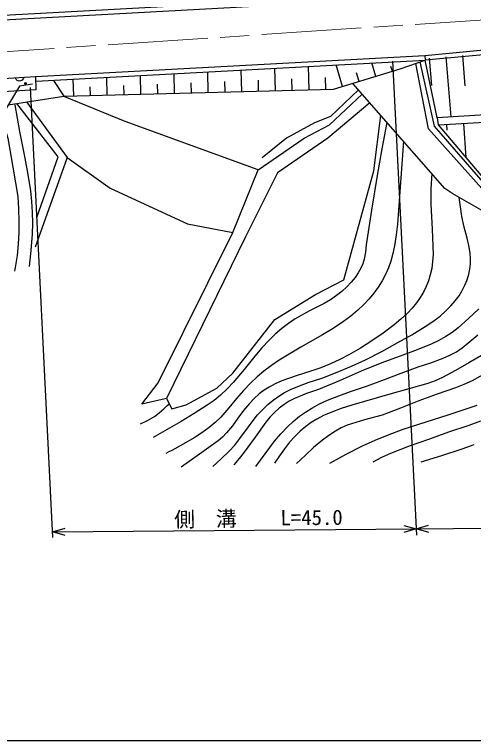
# Model space of a CAD drawing. Units: millimetres, scale not verified. Extents: x 40000 to 680000, y 20000 to 380000.
# Drawn here: x 171273 to 226424, y 205000 to 292352 of the extents above; entities that cross this region are included whole.
import ezdxf
from ezdxf.enums import TextEntityAlignment as Align

# ---------------------------------------------------------------- set-up
doc = ezdxf.new("R2010")
doc.units = ezdxf.units.MM
doc.header["$LTSCALE"] = 1000
doc.linetypes.add('CHAIN', pattern=[18.5, 12, -1.5, 3.5, -1.5])
for name, color, linetype, lineweight in [('M-BGD', 7, 'Continuous', 25), ('M-BMK', 2, 'CHAIN', 13), ('M-TTL-BAND', 7, 'Continuous', 25)]:
    doc.layers.add(name, color=color, linetype=linetype, lineweight=lineweight)
doc.styles.add('ＭＳ ゴシック', font='')
doc.styles.get('ＭＳ ゴシック').set_extended_font_data('MS Gothic')

# ---------------------------------------------------------------- blocks, each defined once
blk = doc.blocks.new('BUHIN237')
at = {"color": 7, "linetype": 'Continuous', "lineweight": 25}
blk.add_lwpolyline([(-356, -351), (-408, -241), (-434, -130), (-444, 15), (-408, 135), (-349, 243), (-238, 352), (-130, 409), (-10, 444), (137, 434), (248, 407), (356, 351)], dxfattribs=at)

msp = doc.modelspace()

# ---------------------------------------------------------------- linework, layer by layer
at = {"layer": 'M-BGD'}
for p, q in [((225532, 295285), (164306, 291916)), ((225563, 294726), (164337, 291357)), ((220594, 287435), (238204, 289072)), ((238279, 288469), (220625, 286876)), ((173794, 284878), (220594, 287435)), ((220594, 287435), (220625, 286876)), ((225101, 287410), (225393, 283788)), ((173824, 284319), (220625, 286876)), ((214688, 284911), (214196, 286525)), ((216693, 286748), (219577, 229705)), ((217628, 285806), (220625, 286876)), ((219978, 286645), (221712, 278927)), ((222065, 279927), (220625, 286876)), ((221111, 287089), (221375, 283811)), ((223106, 287249), (223687, 280034)), ((198588, 283101), (198521, 285668)), ((202629, 283206), (202559, 285889)), ((206670, 283311), (206597, 286110)), ((209623, 283367), (217628, 285806)), ((210699, 283695), (209907, 286290)), ((216683, 285520), (216512, 286081)), ((221018, 278590), (219479, 286467)), ((131562, 282505), (173794, 284878)), ((131562, 282505), (173794, 284878)), ((173794, 284878), (173843, 283283)), ((173794, 284878), (173843, 283283)), ((182423, 282679), (182368, 284786)), ((186464, 282785), (186406, 285007)), ((190505, 282890), (190444, 285227)), ((194547, 282995), (194483, 285448)), ((208691, 283364), (208654, 284792)), ((212693, 284303), (212372, 285355)), ((173425, 283969), (171880, 283741)), ((175942, 284413), (177179, 282543)), ((178382, 282574), (178330, 284565)), ((188485, 282837), (188455, 283977)), ((192526, 282943), (192495, 284140)), ((196567, 283048), (196535, 284303)), ((200608, 283153), (200574, 284466)), ((204650, 283259), (204614, 284629)), ((222972, 271421), (211918, 284066)), ((173843, 283283), (129128, 280803)), ((171880, 283741), (166966, 275646)), ((175886, 229422), (173207, 283580)), ((177179, 282543), (209623, 283367)), ((180402, 282627), (180376, 283651)), ((184444, 282732), (184415, 283814)), ((212613, 283270), (209232, 280071)), ((170511, 281485), (177179, 282543)), ((184558, 279483), (177105, 282541)), ((209143, 279063), (213068, 282750)), ((176506, 275217), (171566, 281652)), ((172694, 281831), (177612, 275138)), ((213952, 281738), (208936, 277464)), ((240560, 281063), (222065, 279927)), ((209232, 280071), (207306, 279300)), ((214440, 273534), (215306, 280190)), ((222065, 279927), (222162, 279065)), ((222162, 279065), (240614, 280212)), ((200540, 273670), (184558, 279483)), ((207306, 279300), (203959, 277464)), ((206092, 277493), (209143, 279063)), ((221712, 278927), (227832, 271856)), ((222162, 279065), (227757, 272513)), ((223187, 279128), (223229, 278447)), ((225237, 279256), (225491, 275166)), ((227443, 271413), (221018, 278590)), ((200540, 273670), (206092, 277493)), ((203959, 277464), (201026, 275094)), ((208936, 277464), (202863, 273316)), ((173938, 267908), (176506, 275217)), ((177612, 275138), (173740, 264352)), ((177612, 275138), (182749, 271446)), ((197497, 266124), (200540, 273670)), ((210854, 260421), (214440, 273534)), ((202863, 273316), (199041, 265591)), ((182749, 271446), (192057, 267169)), ((223956, 270765), (222972, 271421)), ((228147, 268354), (223956, 270765)), ((192057, 267169), (197497, 266124)), ((188552, 248051), (197497, 266124)), ((199041, 265591), (189548, 246142)), ((207447, 258678), (210854, 260421)), ((202536, 255668), (207447, 258678)), ((197511, 249189), (202536, 255668)), ((195580, 247383), (197511, 249189)), ((186586, 245454), (188552, 248051)), ((191906, 245374), (195580, 247383)), ((189548, 246142), (186586, 245454)), ((189548, 246142), (190179, 244903)), ((190179, 244903), (191906, 245374)), ((219539, 230448), (248044, 230782)), ((175852, 230099), (219539, 230448))]:
    msp.add_line(p, q, dxfattribs=at)
for points in [[(173079, 262031), (173284, 263965), (173429, 265906), (173469, 267234), (173448, 268572), (173362, 269867), (173216, 271156), (172908, 273121), (172541, 275077), (171913, 278285), (171333, 281504)], [(169655, 280075), (170082, 278782), (170450, 277475), (171080, 273969), (171652, 270449), (171754, 268954), (171797, 267454), (171790, 266105), (171722, 264749), (171571, 263340), (171359, 261927), (171324, 261710), (171287, 261483)], [(216024, 279369), (215414, 276190), (214860, 272988), (214175, 268821), (213548, 264637), (213442, 263769), (213277, 262917), (213112, 262366), (212889, 261835), (212583, 261272), (212218, 260727), (211734, 260129), (211207, 259572), (210606, 259024), (209969, 258524), (209239, 258034), (208467, 257588), (206721, 256681), (204994, 255715), (204182, 255178), (203398, 254587), (202604, 253901), (201853, 253174), (200986, 252227), (200155, 251230), (198885, 249639), (197560, 248078), (196819, 247304), (196031, 246568), (195245, 245923), (194422, 245327), (192877, 244330), (191290, 243376), (189617, 242414), (187928, 241463)], [(218004, 277104), (217668, 272134), (217276, 267144), (217139, 265838), (216942, 264533), (216744, 263596), (216486, 262672), (216195, 261863), (215844, 261066), (215438, 260293), (214974, 259541), (214453, 258816), (213885, 258128), (213225, 257427), (212514, 256761), (211672, 256061), (210786, 255403), (209558, 254576), (208292, 253797), (205669, 252313), (203076, 250776), (202148, 250139), (201248, 249448), (200434, 248757), (199658, 248019), (198793, 247098), (197965, 246131), (197032, 245007), (196050, 243918), (195371, 243272), (194651, 242668), (193773, 242019), (192861, 241420), (191523, 240637), (190156, 239907), (189801, 239723), (189446, 239540)], [(221406, 273213), (221316, 271375), (221286, 269536), (221460, 266505), (221573, 263481), (221517, 262636), (221401, 261796), (221238, 261044), (221014, 260297), (220748, 259616), (220426, 258959), (220025, 258285), (219574, 257643), (219058, 257012), (218493, 256416), (217707, 255692), (216875, 255008), (215559, 254025), (214204, 253088), (212837, 252220), (211435, 251402), (210357, 250832), (209254, 250317), (208067, 249847), (206860, 249434), (205118, 248875), (203388, 248255), (202613, 247920), (201868, 247532), (201257, 247143), (200673, 246699), (200074, 246157), (199507, 245562), (198790, 244700), (198119, 243798), (197455, 242877), (196752, 242004), (196263, 241502), (195730, 241042), (193501, 239465), (191304, 237873)], [(195114, 237974), (196115, 238870), (197071, 239806), (197728, 240553), (198346, 241346), (199371, 242754), (200448, 244131), (201061, 244800), (201716, 245426), (202349, 245953), (203024, 246435), (203721, 246857), (204454, 247230), (205501, 247672), (206577, 248060), (208321, 248653), (210036, 249300), (211761, 250032), (213461, 250818), (215412, 251819), (217344, 252877), (219006, 253811), (220637, 254796), (221533, 255401), (222408, 256064), (223073, 256649), (223705, 257286), (224217, 257882), (224687, 258522), (225066, 259139), (225400, 259795), (225660, 260433), (225866, 261099), (226000, 261727), (226073, 262359), (226080, 262992), (226027, 263631), (225869, 264543), (225650, 265453), (225308, 266755), (225025, 268061), (224851, 269196), (224708, 270332)], [(227073, 256957), (225836, 255783), (224577, 254671), (223853, 254105), (223097, 253591), (222242, 253118), (221350, 252694), (219652, 252004), (217928, 251368), (215426, 250430), (212944, 249435), (210385, 248311), (207795, 247240), (206346, 246731), (204926, 246167), (204288, 245833), (203670, 245440), (203068, 244986), (202503, 244484), (201961, 243919), (201466, 243317), (200192, 241479), (198870, 239677), (198261, 238923), (197644, 238176)], [(200275, 237974), (201374, 239501), (202526, 240999), (203278, 241883), (204083, 242737), (204775, 243390), (205514, 244004), (206235, 244522), (206998, 244995), (207925, 245491), (208891, 245938), (210252, 246486), (211631, 246975), (213698, 247677), (215745, 248436), (217745, 249215), (219788, 249946), (221302, 250449), (222795, 251008), (223593, 251368), (224370, 251784), (225070, 252257), (225746, 252788), (226962, 253817)], [(228152, 251771), (225849, 250423), (224284, 249525), (222686, 248678), (221823, 248293), (220935, 247964), (216363, 246681), (211793, 245335), (210523, 244929), (209267, 244463), (208415, 244089), (207585, 243658), (206908, 243242), (206264, 242775), (205608, 242219), (204990, 241617), (204331, 240885), (203714, 240108), (203097, 239251), (202502, 238379)], [(228739, 249678), (226263, 248278), (225284, 247834), (224278, 247445), (222053, 246679), (219850, 245857), (217661, 244978), (215451, 244156), (213338, 243576), (211243, 242938), (210537, 242613), (209847, 242227), (209039, 241698), (208265, 241118), (207211, 240234), (206202, 239310), (205682, 238814), (205165, 238316)], [(186410, 243082), (187260, 243510), (188076, 243988), (188668, 244424), (189225, 244910), (189547, 245212), (189865, 245520)], [(209181, 238379), (211129, 239439), (213104, 240444), (214594, 241124), (216109, 241749), (217964, 242442), (219840, 243077), (223372, 244177), (226886, 245333)], [(227261, 243409), (225854, 242896), (223426, 242095), (221007, 241233), (218716, 240419), (216438, 239547), (215366, 239033), (214311, 238480)], [(220158, 238538), (222614, 239279), (225062, 240080), (226514, 240614)], [(218036, 230867), (219539, 230448), (218043, 230008)], [(221044, 230034), (219539, 230448), (221034, 230893)], [(177356, 229679), (175852, 230099), (177349, 230538)]]:
    msp.add_lwpolyline(points, dxfattribs=at)
msp.add_circle((172594, 284060), 99.5, dxfattribs=at)
at = {"layer": 'M-BMK'}
msp.add_line((164054, 287486), (260458, 293883), dxfattribs=at)
at = {"layer": 'M-TTL-BAND'}
msp.add_line((40000, 205000), (579000, 205000), dxfattribs=at)

# ---------------------------------------------------------------- block references
at = {"layer": 'M-BGD', "rotation": 138.57538}
msp.add_blockref('BUHIN237', (171874, 284771), dxfattribs=at)

# ---------------------------------------------------------------- texts
at = {"layer": 'M-BGD', "style": 'ＭＳ ゴシック'}
for s, rotation, p in [('側\u3000溝', 1.1, (190487, 230109)), ('L=45.0', 0.5, (203242, 230332))]:
    msp.add_text(s, height=1833, rotation=rotation, dxfattribs=at).set_placement(p, align=Align.BOTTOM_LEFT)

doc.saveas('drawing.dxf')
